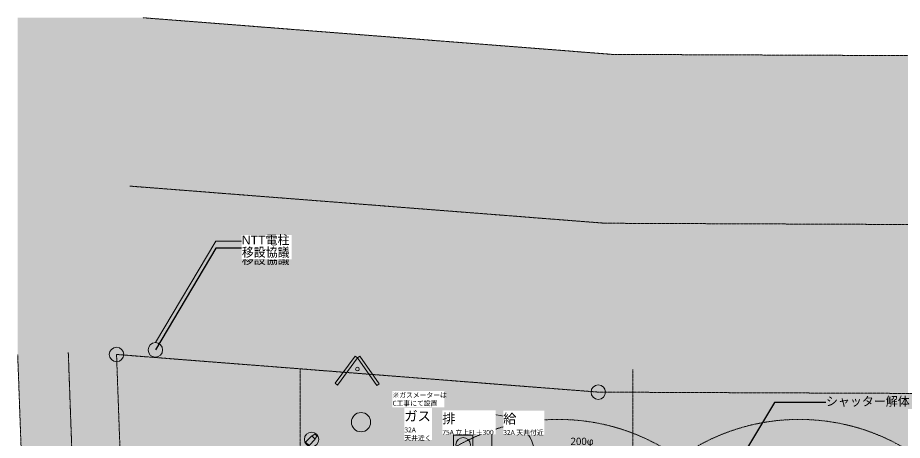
# Model space of a CAD drawing. Header units: millimetres. Extents: x -376000 to 292178, y -193032 to 188048.
# Drawn here: x -302425 to -284079, y 71467 to 80224 of the extents above; entities that cross this region are included whole.
import ezdxf

# ---------------------------------------------------------------- set-up
doc = ezdxf.new("R2010")
doc.units = ezdxf.units.MM
for name, pattern in [('VW-01 短破線', [2.116125, 1.058062, -1.058062]), ('ラインタイプ-6', [5.291531, 3.175, -1.058062, 0.352704, -0.705764]), ('一点鎖線', [9.144, 6.096, -0.762, 1.524, -0.762])]:
    doc.linetypes.add(name, pattern=pattern)
for name, color, linetype, lineweight in [('00_一般', 7, 'Continuous', 5), ('07_文字・記号', 7, 'Continuous', 9), ('_セキュリティー (2D)', 7, 'Continuous', 5), ('_塗（エリア） (2D)', 7, 'Continuous', 5), ('_天井プロット (2D)', 7, 'Continuous', 5), ('_平面図(既存部) (2D)', 7, 'Continuous', 5), ('_平面図（新設） (2D)', 7, 'Continuous', 5), ('_文字・記号 (2D)', 7, 'Continuous', 5), ('_給排水ガス (2D)', 7, 'Continuous', 5), ('_解体部 (2D)', 7, 'Continuous', 5), ('一般', 7, 'Continuous', 5)]:
    doc.layers.add(name, color=color, linetype=linetype, lineweight=lineweight)
for name, color, linetype, lineweight, true_color in [('02_0.25', 1, 'Continuous', 25, 0xff0000), ('03_0.15', 7, 'Continuous', 15, 0x990099), ('04_0.10', 7, 'Continuous', 9, 0x0099ff), ('06一点鎖線', 7, 'ラインタイプ-6', 9, 0x9999ff), ('08_ハッチ・色', 7, 'Continuous', 5, 0x888888)]:
    doc.layers.add(name, color=color, linetype=linetype, lineweight=lineweight, true_color=true_color)
doc.styles.add('Helvetica', font='')
doc.styles.add('Yu Gothic UI', font='Yu Gothic UI.ttf')
doc.styles.add('Yu Gothic UI Semilight', font='Yu Gothic UI Semilight.ttf')
doc.styles.get('Helvetica').set_extended_font_data('Helvetica')

# ---------------------------------------------------------------- blocks, each defined once
blk = doc.blocks.new('給排水ガス (2D)')
at = {"layer": '04_0.10', "linetype": 'Continuous', "flags": 128}
blk.add_lwpolyline([(-292986, 71575), (-292986, 71175), (-293386, 71175), (-293386, 71575)], close=True, dxfattribs=at)
at = {"layer": '04_0.10', "linetype": 'Continuous'}
blk.add_circle((-293186, 71375), 150, dxfattribs=at)
blk = doc.blocks.new('塗（エリア） (2D)')
at = {"layer": '08_ハッチ・色', "linetype": 'Continuous', "lineweight": 0, "true_color": 0xeac0a9, "transparency": 33554483}
blk.add_hatch(color=31, dxfattribs=at).paths.add_polyline_path([(-299550, 39061), (-299676, 54073), (-300375, 73245), (-290384, 72465), (-282426, 72432), (-260354, 72432), (-260354, 79432), (-271390, 79432), (-282397, 79432), (-290097, 79464), (-294963, 79844), (-299830, 80224), (-302425, 80224), (-302425, 73245), (-302076, 63659), (-301726, 54073), (-301600, 39061)])
blk.add_hatch(color=31, dxfattribs=at).paths.add_polyline_path([(-299550, 39061), (-299676, 54073), (-300375, 73245), (-290384, 72465), (-282426, 72432), (-260354, 72432), (-260354, 79432), (-271390, 79432), (-282397, 79432), (-290097, 79464), (-294963, 79844), (-299830, 80224), (-302425, 80224), (-302425, 73245), (-302076, 63659), (-301726, 54073), (-301600, 39061)])
at = {"layer": '08_ハッチ・色', "linetype": 'Continuous', "lineweight": 0}
h = blk.add_hatch(color=253, dxfattribs=at)
h.paths.add_polyline_path([(-300375, 73245), (-299676, 54073), (-296361, 54101), (-296361, 55554), (-296361, 56599), (-296816, 56599), (-296796, 72966)])
h.paths.add_polyline_path([(-296891, 61774), (-297741, 61774), (-297741, 63674), (-296891, 63674)])
blk.add_hatch(color=253, dxfattribs=at).paths.add_polyline_path([(-296796, 71099), (-268766, 71049), (-268766, 70849), (-260353, 70849), (-260354, 72432), (-282455, 72432), (-290384, 72465), (-296796, 72966)])
blk = doc.blocks.new('平面図(既存部) (2D)')
at = {"layer": '03_0.15', "color": 7, "flags": 128}
for points in [[(-295376.776, 73175.818), (-295791.557, 72611.941), (-295839.889, 72647.494), (-295425.108, 73211.37)], [(-295327.627, 73210.232), (-294926.124, 72636.826), (-294975.273, 72602.411), (-295376.776, 73175.818)]]:
    blk.add_lwpolyline(points, close=True, dxfattribs=at)
at = {"layer": '03_0.15', "color": 7}
for centre, radius in [((-299570, 73340), 150), ((-295379.5, 72942.5), 37.5), ((-295304.795, 71842.399), 200)]:
    blk.add_circle(centre, radius, dxfattribs=at)
at = {"layer": '06一点鎖線', "color": 7, "lineweight": 9}
for p, q in [((-299830.166, 80223.765), (-290096.679, 79463.869)), ((-299830.166, 80223.765), (-290096.679, 79463.869)), ((-290096.679, 79463.869), (-282396.973, 79431.94)), ((-290096.679, 79463.869), (-282396.973, 79431.94)), ((-302425, 73245), (-301726, 54073)), ((-302425, 73245), (-301726, 54073))]:
    blk.add_line(p, q, dxfattribs=at)
at = {"layer": '06一点鎖線', "color": 252, "linetype": 'ラインタイプ-6', "lineweight": 5, "true_color": 0x888888}
for p, q in [((-300102.583, 76734.382), (-290240.339, 75964.434)), ((-300102.583, 76734.382), (-290240.339, 75964.434)), ((-290240.339, 75964.434), (-282411.486, 75931.97)), ((-290240.339, 75964.434), (-282411.486, 75931.97))]:
    blk.add_line(p, q, dxfattribs=at)
at = {"layer": '06一点鎖線', "color": 252, "linetype": '一点鎖線', "lineweight": 5, "true_color": 0x888888}
blk.add_line((-301375.697, 73283.257), (-300676.16, 54096.533), dxfattribs=at)
blk.add_line((-301375.697, 73283.257), (-300676.16, 54096.533), dxfattribs=at)
at = {"layer": '06一点鎖線'}
for p, q in [((-296565.756, 72935.684), (-296565.756, 54935.684)), ((-296565.756, 72935.684), (-296565.756, 54935.684)), ((-289665.756, 72935.684), (-289665.756, 54935.684)), ((-289665.756, 72935.684), (-289665.756, 54935.684))]:
    blk.add_line(p, q, dxfattribs=at)
at = {"layer": '06一点鎖線', "color": 7, "lineweight": 9, "flags": 128}
blk.add_lwpolyline([(-300375, 73245), (-290384, 72465), (-282426, 72432), (-260354.2, 72432), (-260336.5, 54384.5), (-262234, 54446), (-287208.5, 54177.5), (-299676, 54073)], close=True, dxfattribs=at)
blk.add_lwpolyline([(-300375, 73245), (-290384, 72465), (-282426, 72432), (-260354.2, 72432), (-260336.5, 54384.5), (-262234, 54446), (-287208.5, 54177.5), (-299676, 54073)], close=True, dxfattribs=at)
at = {"layer": '06一点鎖線', "color": 7, "linetype": 'Continuous', "lineweight": 13}
for centre in [(-300375, 73245), (-300375, 73245), (-290384, 72465), (-290384, 72465)]:
    blk.add_circle(centre, 150, dxfattribs=at)
blk = doc.blocks.new('引出線付き注釈')
at = {"layer": '02_0.25'}
for p, q in [((0, 0), (-1256, -2105)), ((534, 0), (0, 0))]:
    blk.add_line(p, q, dxfattribs=at)
at = {"layer": '02_0.25', "insert": (536, 112), "char_height": 181.9, "width": 1036.32, "attachment_point": 1, "line_spacing_factor": 0.840015, "style": 'Helvetica'}
blk.add_mtext('NTT電柱\\P移設協議', dxfattribs=at)
blk = doc.blocks.new('引出線付き注釈-5')
at = {"layer": '02_0.25'}
for p, q in [((0, 0), (-837, -1403)), ((1069, 0), (0, 0))]:
    blk.add_line(p, q, dxfattribs=at)
at = {"layer": '02_0.25', "insert": (1070, 112), "char_height": 181.9, "width": 1798.32, "attachment_point": 1, "line_spacing_factor": 0.840015, "style": 'Helvetica'}
blk.add_mtext('シャッター解体', dxfattribs=at)
blk = doc.blocks.new('解体部 (2D)')
at = {"layer": '02_0.25'}
for name, p in [('引出線付き注釈', (-298313.903, 75445)), ('引出線付き注釈-5', (-286731.849, 72251.437))]:
    blk.add_blockref(name, p, dxfattribs=at)
blk = doc.blocks.new('グループ-713')
at = {"layer": '04_0.10'}
blk.add_line((-292591, 71999), (-292591, 71099), dxfattribs=at)
blk.add_arc((-292591, 71099), 900, 0, 90, dxfattribs=at)
blk = doc.blocks.new('平面図（新設） (2D)')
at = {"layer": '04_0.10', "color": 7, "transparency": 33554559}
blk.add_blockref('グループ-713', (0, 0), dxfattribs=at)
blk = doc.blocks.new('天井プロット (2D)')
at = {"layer": '07_文字・記号', "color": 100, "linetype": 'VW-01 短破線', "true_color": 0x00ff3f}
for centre in [(-291210, 67599), (-286216, 67599)]:
    blk.add_circle(centre, 4300, dxfattribs=at)
at = {"layer": '04_0.10', "insert": (-290959, 71520), "char_height": 150.8, "attachment_point": 1, "line_spacing_factor": 1.005088, "style": 'Yu Gothic UI Semilight'}
blk.add_mtext('200φ', dxfattribs=at)
at = {"color": 255}
for points, layer in [([(-294406, 71471), (-293836, 71471), (-293836, 72137), (-294406, 72137)], '00_一般'), ([(-292355, 71583), (-291500, 71583), (-291500, 72083), (-292355, 72083)], '一般')]:
    blk.add_wipeout(points, dxfattribs=at).dxf.layer = layer
at = {"layer": '00_一般', "insert": (-294406, 72069), "char_height": 201.01, "attachment_point": 1, "line_spacing_factor": 1.007555, "style": 'Yu Gothic UI Semilight'}
blk.add_mtext('ガス\\P{\\H0.5x;32A\\P天井近く}', dxfattribs=at)
at = {"layer": '一般', "insert": (-292355, 72015), "char_height": 201.01, "attachment_point": 1, "line_spacing_factor": 1.007555, "style": 'Yu Gothic UI Semilight'}
blk.add_mtext('給\\P{\\H0.5x;32A 天井付近}', dxfattribs=at)
at = {"color": 255}
blk.add_wipeout([(-294652, 72153), (-293578, 72153), (-293578, 72486), (-294652, 72486)], dxfattribs=at).dxf.layer = '00_一般'
at = {"layer": '00_一般', "insert": (-294652, 72453), "char_height": 100.5, "attachment_point": 1, "line_spacing_factor": 1.006498, "style": 'Yu Gothic UI Semilight'}
blk.add_mtext('※ガスメーターは\\PC工事にて設置', dxfattribs=at)
at = {"color": 255}
blk.add_wipeout([(-293619, 71588), (-292511, 71588), (-292511, 72088), (-293619, 72088)], dxfattribs=at).dxf.layer = '00_一般'
at = {"layer": '00_一般', "insert": (-293619, 72020), "char_height": 201.01, "attachment_point": 1, "line_spacing_factor": 1.007555, "style": 'Yu Gothic UI Semilight'}
blk.add_mtext('排\\P{\\H0.5x;75A 立上FL＋300}', dxfattribs=at)
blk = doc.blocks.new('引出線付き注釈-7')
at = {"layer": '00_一般'}
for p, q in [((0, 0), (-1256, -2105)), ((534, 0), (0, 0))]:
    blk.add_line(p, q, dxfattribs=at)
at = {"color": 255, "linetype": 'Continuous', "lineweight": 5}
blk.add_wipeout([(536, 126), (1572, 126), (1572, -377), (536, -377)], dxfattribs=at).dxf.layer = '00_一般'
at = {"layer": '00_一般', "insert": (536, 112), "char_height": 181.9, "width": 1036.32, "attachment_point": 1, "line_spacing_factor": 0.840015, "style": 'Helvetica'}
blk.add_mtext('NTT電柱\\P移設協議', dxfattribs=at)
blk = doc.blocks.new('文字・記号 (2D)')
at = {"layer": '00_一般'}
blk.add_blockref('引出線付き注釈-7', (-298313.903, 75595), dxfattribs=at)
blk = doc.blocks.new('グループ-1468')
at = {"layer": '04_0.10', "linetype": 'Continuous', "lineweight": 0, "true_color": 0xafb9da}
h = blk.add_hatch(color=9, dxfattribs=at)
edge = h.paths.add_edge_path()
edge.add_arc((0, 96), 150, 0, 360)
at = {"layer": '04_0.10', "color": 7, "lineweight": 13, "flags": 128}
for points in [[(66, 106), (13, 159), (66, 212), (119, 159)], [(-53, -30), (-124, 41), (4, 168), (74, 97)]]:
    blk.add_lwpolyline(points, close=True, dxfattribs=at)
at = {"layer": '04_0.10', "color": 7, "lineweight": 13}
blk.add_circle((0, 96), 150, dxfattribs=at)
blk = doc.blocks.new('防犯カメラ')
at = {"layer": '04_0.10'}
blk.add_blockref('グループ-1468', (0, 0), dxfattribs=at)
at = {"layer": '04_0.10', "color": 7, "insert": (-229, -130), "char_height": 150.8, "attachment_point": 4, "line_spacing_factor": 1.006498, "style": 'Yu Gothic UI'}
blk.add_mtext('CAM', dxfattribs=at)
blk = doc.blocks.new('セキュリティー (2D)')
at = {"layer": '04_0.10'}
blk.add_blockref('防犯カメラ', (-296330, 71390), dxfattribs=at)

msp = doc.modelspace()

# ---------------------------------------------------------------- block references
at = {"layer": '_塗（エリア） (2D)'}
msp.add_blockref('塗（エリア） (2D)', (0, 0), dxfattribs=at)
at = {"layer": '_給排水ガス (2D)'}
msp.add_blockref('給排水ガス (2D)', (0, 0), dxfattribs=at)

# ---------------------------------------------------------------- next in the draw order: block references
at = {"layer": '_平面図(既存部) (2D)'}
msp.add_blockref('平面図(既存部) (2D)', (0, 0), dxfattribs=at)

# ---------------------------------------------------------------- next in the draw order: block references
at = {"layer": '_解体部 (2D)'}
msp.add_blockref('解体部 (2D)', (0, 0), dxfattribs=at)

# ---------------------------------------------------------------- next in the draw order: block references
at = {"layer": '_平面図（新設） (2D)'}
msp.add_blockref('平面図（新設） (2D)', (0, 0), dxfattribs=at)

# ---------------------------------------------------------------- next in the draw order: block references
at = {"layer": '_天井プロット (2D)'}
msp.add_blockref('天井プロット (2D)', (0, 0), dxfattribs=at)

# ---------------------------------------------------------------- next in the draw order: block references
at = {"layer": '_文字・記号 (2D)'}
msp.add_blockref('文字・記号 (2D)', (0, 0), dxfattribs=at)

# ---------------------------------------------------------------- next in the draw order: block references
at = {"layer": '_セキュリティー (2D)'}
msp.add_blockref('セキュリティー (2D)', (0, 0), dxfattribs=at)

doc.saveas('drawing.dxf')
